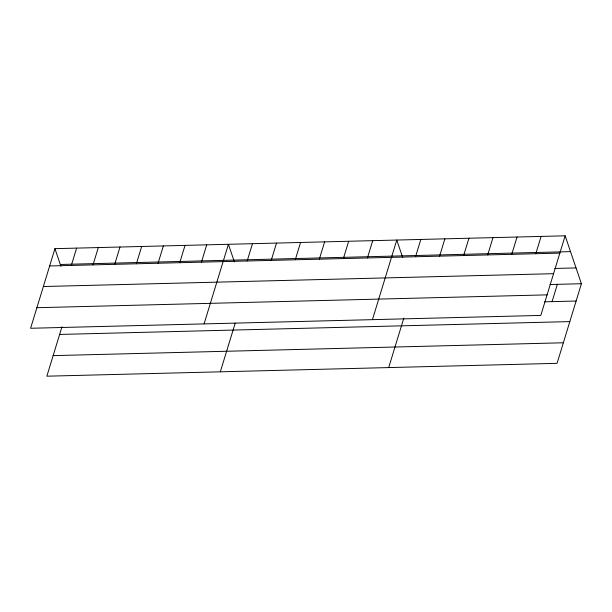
<?xml version="1.0" encoding="UTF-8"?>
<svg xmlns="http://www.w3.org/2000/svg" width="612" height="612" viewBox="0 0 612 612"><rect width="100%" height="100%" fill="white"/><g stroke="black" fill="none" stroke-linecap="round" stroke-linejoin="round"><path stroke-width="0.92" d="M54.935 248.663L30.6 328.269L540.801 315.417L565.144 235.811L54.935 248.663L60.917 266.281M71.329 265.417L76.622 248.112M61.98 326.732L46.856 376.189L557.065 363.337L581.4 283.731L565.144 235.811M93.016 264.874L98.302 247.569M114.696 264.323L119.99 247.026M136.384 263.78L141.67 246.475M158.064 263.237L163.358 245.932M179.752 262.686L185.038 245.381M201.432 262.143L206.726 244.838M204.071 323.901L228.406 244.295L234.388 261.913M247.172 260.987L252.458 243.691M220.328 371.821L235.184 323.22M271.223 260.383L276.509 243.079M295.275 259.779L300.568 242.474M319.326 259.174L324.62 241.87M343.378 258.57L348.672 241.266M367.43 257.958L372.723 240.661M372.433 319.663L396.775 240.049L402.757 257.675M415.54 256.749L420.827 239.445M388.697 367.582L403.813 318.125M439.592 256.145L444.878 238.841M463.644 255.541L468.93 238.236M487.695 254.936L492.981 237.632M511.747 254.324L517.033 237.028M535.798 253.72L541.092 236.416M552.055 301.639L557.348 284.335M60.305 264.476L570.506 251.624M49.649 265.968L559.85 253.116M554.755 268.454L576.037 267.918M43.36 286.523L553.569 273.679M549.943 284.526L581.4 283.731M36.888 307.706L547.09 294.862M544.657 301.823L576.106 301.035M59.624 334.443L569.826 321.598M53.145 355.626L563.346 342.781"/></g></svg>
